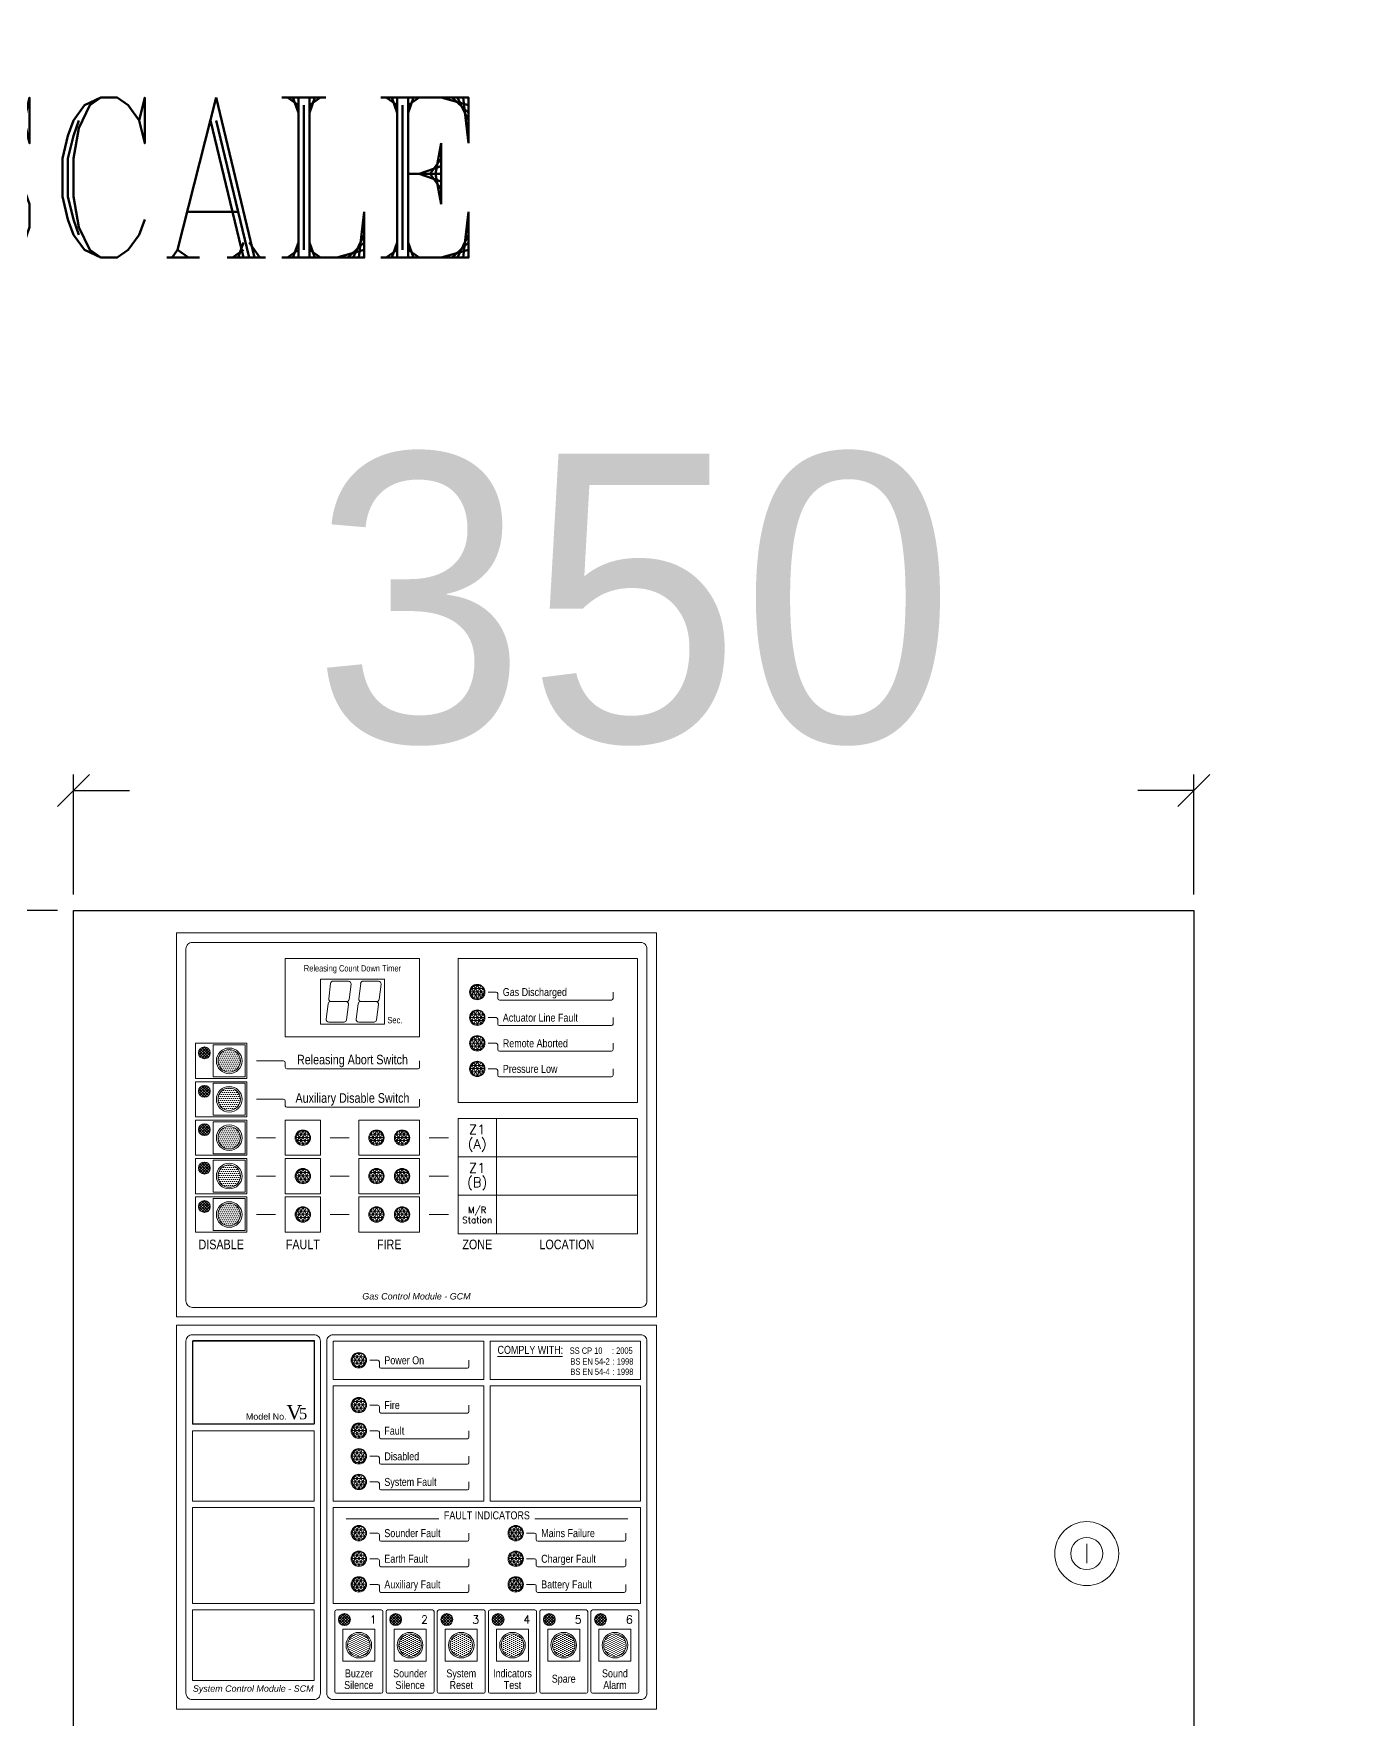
# Model space of a CAD drawing. Header units: millimetres. Extents: x -20146070 to 165023, y -3349561 to 35447.
# Drawn here: x -371387 to -370976, y -35840 to -35313 of the extents above; entities that cross this region are included whole.
import ezdxf
from ezdxf import colors
from ezdxf.entities.mleader import LeaderData, LeaderLine
from ezdxf.enums import TextEntityAlignment as Align
from ezdxf.math import Vec2, Vec3

# ---------------------------------------------------------------- set-up
doc = ezdxf.new("R2010")
doc.units = ezdxf.units.MM
doc.header["$LTSCALE"] = 50
doc.header["$PDMODE"] = 35
doc.linetypes.add('CONTINOUS', pattern=[0])
doc.layers.get('Defpoints').update_dxf_attribs({"color": 8, "lineweight": 9})
for name, color, linetype in [('EQUIP', 8, 'Continuous'), ('M_FIREALAM-_E-', 10, 'Continuous'), ('NW-DIMENSION', 7, 'Continuous')]:
    doc.layers.add(name, color=color, linetype=linetype)
doc.styles.add('RomanS', font='romans__.ttf', dxfattribs={"width": 0.75, "height": 40})
doc.styles.add('ROMANT', font='romant')
doc.styles.add('STYLE1', font='romans.shx', dxfattribs={"width": 0.8})
doc.styles.add('STYLE2', font='arial.ttf', dxfattribs={"width": 0.8})
doc.styles.add('STYLE2ITALIC', font='ariali.ttf', dxfattribs={"height": 3})
doc.styles.add('STYLE3', font='times.ttf')
doc.styles.add('style4', font='arial.ttf', dxfattribs={"width": 0.8, "height": 3})
doc.dimstyles.new('DI (MINI 100)', dxfattribs={"dimscale": 500, "dimtxt": 0.18, "dimasz": 0.02, "dimexe": 0.01, "dimexo": 0.01, "dimgap": 0.09, "dimtad": 0, "dimtih": 1, "dimtoh": 1, "dimdec": 0, "dimzin": 0, "dimdsep": 46, "dimtxsty": 'Standard', "dimblk": 'OBLIQUE', "dimcen": 0.09, "dimadec": 0, "dimazin": 0, "dimtfac": 1, "dimtdec": 0, "dimtofl": 0, "dimtmove": 2, "dimatfit": 3, "dimfxl": 1, "dimtolj": 1, "dimtzin": 0, "dimarcsym": 0})

# ---------------------------------------------------------------- blocks, each defined once
blk = doc.blocks.new('NOVEC PANEL')
at = {"lineweight": 5}
h = blk.add_hatch(dxfattribs=at)
h.set_pattern_fill('NET3', color=0, scale=8, style=0)
h.set_pattern_definition([(360, (101.1085, -33.3516), (7e-16, 1), []), (60, (101.1085, -33.3516), (-0.866025, 0.5), []), (120, (101.1085, -33.3516), (-0.866025, -0.5), [])])
edge = h.paths.add_edge_path()
edge.add_arc((126.14, -25.5), 2.4, 0, 360)
h = blk.add_hatch(dxfattribs=at)
h.set_pattern_fill('NET3', color=0, scale=8, style=0)
h.set_pattern_definition([(360, (101.1085, -41.3516), (7e-16, 1), []), (60, (101.1085, -41.3516), (-0.866025, 0.5), []), (120, (101.1085, -41.3516), (-0.866025, -0.5), [])])
edge = h.paths.add_edge_path()
edge.add_arc((126.14, -33.5), 2.4, 0, 360)
h = blk.add_hatch(dxfattribs=at)
h.set_pattern_fill('NET3', color=0, scale=8, style=0)
h.set_pattern_definition([(360, (101.1085, -49.3516), (7e-16, 1), []), (60, (101.1085, -49.3516), (-0.866025, 0.5), []), (120, (101.1085, -49.3516), (-0.866025, -0.5), [])])
edge = h.paths.add_edge_path()
edge.add_arc((126.14, -41.5), 2.4, 0, 360)
h = blk.add_hatch(dxfattribs=at)
h.set_pattern_fill('ANSI37', color=0, scale=5, style=0)
h.set_pattern_definition([(45, (-36.7706, -299.95297), (-0.4419417, 0.4419417), []), (135, (-36.7706, -299.95297), (-0.4419417, -0.4419417), [])])
edge = h.paths.add_edge_path()
edge.add_arc((40.89, -44.5), 1.85, 0, 360)
h = blk.add_hatch(dxfattribs=at)
h.set_pattern_fill('DOTS', color=0, scale=10, style=0)
h.set_pattern_definition([(360, (-36.7706, -302.45297), (0.3125, 0.625), [0, -0.625])])
edge = h.paths.add_edge_path()
edge.add_arc((48.64, -47), 3.5, 0, 360)
h = blk.add_hatch(dxfattribs=at)
h.set_pattern_fill('NET3', color=0, scale=8, style=0)
h.set_pattern_definition([(360, (101.1085, -57.3516), (7e-16, 1), []), (60, (101.1085, -57.3516), (-0.866025, 0.5), []), (120, (101.1085, -57.3516), (-0.866025, -0.5), [])])
edge = h.paths.add_edge_path()
edge.add_arc((126.14, -49.5), 2.4, 0, 360)
h = blk.add_hatch(dxfattribs=at)
h.set_pattern_fill('ANSI37', color=0, scale=5, style=0)
h.set_pattern_definition([(45, (-36.7706, -311.95297), (-0.4419417, 0.4419417), []), (135, (-36.7706, -311.95297), (-0.4419417, -0.4419417), [])])
edge = h.paths.add_edge_path()
edge.add_arc((40.89, -56.5), 1.85, 0, 360)
h = blk.add_hatch(dxfattribs=at)
h.set_pattern_fill('DOTS', color=0, scale=10, style=0)
h.set_pattern_definition([(360, (-36.7706, -314.45297), (0.3125, 0.625), [0, -0.625])])
edge = h.paths.add_edge_path()
edge.add_arc((48.64, -59), 3.5, 0, 360)
h = blk.add_hatch(dxfattribs=at)
h.set_pattern_fill('ANSI37', color=0, scale=5, style=0)
h.set_pattern_definition([(45, (-36.7706, -323.95297), (-0.4419417, 0.4419417), []), (135, (-36.7706, -323.95297), (-0.4419417, -0.4419417), [])])
edge = h.paths.add_edge_path()
edge.add_arc((40.89, -68.5), 1.85, 0, 360)
h = blk.add_hatch(dxfattribs=at)
h.set_pattern_fill('DOTS', color=0, scale=10, style=0)
h.set_pattern_definition([(360, (-36.7706, -326.45297), (0.3125, 0.625), [0, -0.625])])
edge = h.paths.add_edge_path()
edge.add_arc((48.64, -71), 3.5, 0, 360)
h = blk.add_hatch(dxfattribs=at)
h.set_pattern_fill('NET3', color=0, scale=8, style=0)
h.set_pattern_definition([(360, (46.6085, -78.8516), (7e-16, 1), []), (60, (46.6085, -78.8516), (-0.866025, 0.5), []), (120, (46.6085, -78.8516), (-0.866025, -0.5), [])])
edge = h.paths.add_edge_path()
edge.add_arc((71.64, -71), 2.4, 0, 360)
h = blk.add_hatch(dxfattribs=at)
h.set_pattern_fill('NET3', color=0, scale=8, style=0)
h.set_pattern_definition([(360, (69.6085, -78.8516), (7e-16, 1), []), (60, (69.6085, -78.8516), (-0.866025, 0.5), []), (120, (69.6085, -78.8516), (-0.866025, -0.5), [])])
edge = h.paths.add_edge_path()
edge.add_arc((94.64, -71), 2.4, 0, 360)
h = blk.add_hatch(dxfattribs=at)
h.set_pattern_fill('NET3', color=0, scale=8, style=0)
h.set_pattern_definition([(360, (77.6085, -78.8516), (7e-16, 1), []), (60, (77.6085, -78.8516), (-0.866025, 0.5), []), (120, (77.6085, -78.8516), (-0.866025, -0.5), [])])
edge = h.paths.add_edge_path()
edge.add_arc((102.64, -71), 2.4, 0, 360)
h = blk.add_hatch(dxfattribs=at)
h.set_pattern_fill('ANSI37', color=0, scale=5, style=0)
h.set_pattern_definition([(45, (-36.7706, -335.95297), (-0.4419417, 0.4419417), []), (135, (-36.7706, -335.95297), (-0.4419417, -0.4419417), [])])
edge = h.paths.add_edge_path()
edge.add_arc((40.89, -80.5), 1.85, 0, 360)
h = blk.add_hatch(dxfattribs=at)
h.set_pattern_fill('DOTS', color=0, scale=10, style=0)
h.set_pattern_definition([(360, (-36.7706, -338.45297), (0.3125, 0.625), [0, -0.625])])
edge = h.paths.add_edge_path()
edge.add_arc((48.64, -83), 3.5, 0, 360)
h = blk.add_hatch(dxfattribs=at)
h.set_pattern_fill('NET3', color=0, scale=8, style=0)
h.set_pattern_definition([(360, (46.6085, -90.8516), (7e-16, 1), []), (60, (46.6085, -90.8516), (-0.866025, 0.5), []), (120, (46.6085, -90.8516), (-0.866025, -0.5), [])])
edge = h.paths.add_edge_path()
edge.add_arc((71.64, -83), 2.4, 0, 360)
h = blk.add_hatch(dxfattribs=at)
h.set_pattern_fill('NET3', color=0, scale=8, style=0)
h.set_pattern_definition([(360, (69.6085, -90.8516), (7e-16, 1), []), (60, (69.6085, -90.8516), (-0.866025, 0.5), []), (120, (69.6085, -90.8516), (-0.866025, -0.5), [])])
edge = h.paths.add_edge_path()
edge.add_arc((94.64, -83), 2.4, 0, 360)
h = blk.add_hatch(dxfattribs=at)
h.set_pattern_fill('NET3', color=0, scale=8, style=0)
h.set_pattern_definition([(360, (77.6085, -90.8516), (7e-16, 1), []), (60, (77.6085, -90.8516), (-0.866025, 0.5), []), (120, (77.6085, -90.8516), (-0.866025, -0.5), [])])
edge = h.paths.add_edge_path()
edge.add_arc((102.64, -83), 2.4, 0, 360)
h = blk.add_hatch(dxfattribs=at)
h.set_pattern_fill('ANSI37', color=0, scale=5, style=0)
h.set_pattern_definition([(45, (-36.7706, -347.95297), (-0.4419417, 0.4419417), []), (135, (-36.7706, -347.95297), (-0.4419417, -0.4419417), [])])
edge = h.paths.add_edge_path()
edge.add_arc((40.89, -92.5), 1.85, 0, 360)
h = blk.add_hatch(dxfattribs=at)
h.set_pattern_fill('DOTS', color=0, scale=10, style=0)
h.set_pattern_definition([(360, (-36.7706, -350.45297), (0.3125, 0.625), [0, -0.625])])
edge = h.paths.add_edge_path()
edge.add_arc((48.64, -95), 3.5, 0, 360)
h = blk.add_hatch(dxfattribs=at)
h.set_pattern_fill('NET3', color=0, scale=8, style=0)
h.set_pattern_definition([(360, (46.6085, -102.8516), (7e-16, 1), []), (60, (46.6085, -102.8516), (-0.866025, 0.5), []), (120, (46.6085, -102.8516), (-0.866025, -0.5), [])])
edge = h.paths.add_edge_path()
edge.add_arc((71.64, -95), 2.4, 0, 360)
h = blk.add_hatch(dxfattribs=at)
h.set_pattern_fill('NET3', color=0, scale=8, style=0)
h.set_pattern_definition([(360, (69.6085, -102.8516), (7e-16, 1), []), (60, (69.6085, -102.8516), (-0.866025, 0.5), []), (120, (69.6085, -102.8516), (-0.866025, -0.5), [])])
edge = h.paths.add_edge_path()
edge.add_arc((94.64, -95), 2.4, 0, 360)
h = blk.add_hatch(dxfattribs=at)
h.set_pattern_fill('NET3', color=0, scale=8, style=0)
h.set_pattern_definition([(360, (77.6085, -102.8516), (7e-16, 1), []), (60, (77.6085, -102.8516), (-0.866025, 0.5), []), (120, (77.6085, -102.8516), (-0.866025, -0.5), [])])
edge = h.paths.add_edge_path()
edge.add_arc((102.64, -95), 2.4, 0, 360)
h = blk.add_hatch(dxfattribs=at)
h.set_pattern_fill('NET3', color=0, scale=8, style=0)
h.set_pattern_definition([(360, (64.1085, -148.3863), (2e-15, 1), []), (60, (64.1085, -148.3863), (-0.866025, 0.5), []), (120, (64.1085, -148.3863), (-0.866025, -0.5), [])])
edge = h.paths.add_edge_path()
edge.add_arc((89.14, -140.53), 2.4, 0, 360)
h = blk.add_hatch(dxfattribs=at)
h.set_pattern_fill('NET3', color=0, scale=8, style=0)
h.set_pattern_definition([(360, (64.1085, -162.3863), (2e-15, 1), []), (60, (64.1085, -162.3863), (-0.866025, 0.5), []), (120, (64.1085, -162.3863), (-0.866025, -0.5), [])])
edge = h.paths.add_edge_path()
edge.add_arc((89.14, -154.53), 2.4, 0, 360)
h = blk.add_hatch(dxfattribs=at)
h.set_pattern_fill('NET3', color=0, scale=8, style=0)
h.set_pattern_definition([(360, (64.1085, -170.3863), (2e-15, 1), []), (60, (64.1085, -170.3863), (-0.866025, 0.5), []), (120, (64.1085, -170.3863), (-0.866025, -0.5), [])])
edge = h.paths.add_edge_path()
edge.add_arc((89.14, -162.53), 2.4, 0, 360)
h = blk.add_hatch(dxfattribs=at)
h.set_pattern_fill('NET3', color=0, scale=8, style=0)
h.set_pattern_definition([(360, (64.1085, -178.3863), (2e-15, 1), []), (60, (64.1085, -178.3863), (-0.866025, 0.5), []), (120, (64.1085, -178.3863), (-0.866025, -0.5), [])])
edge = h.paths.add_edge_path()
edge.add_arc((89.14, -170.53), 2.4, 0, 360)
h = blk.add_hatch(dxfattribs=at)
h.set_pattern_fill('NET3', color=0, scale=8, style=0)
h.set_pattern_definition([(360, (64.1085, -186.3863), (2e-15, 1), []), (60, (64.1085, -186.3863), (-0.866025, 0.5), []), (120, (64.1085, -186.3863), (-0.866025, -0.5), [])])
edge = h.paths.add_edge_path()
edge.add_arc((89.14, -178.53), 2.4, 0, 360)
h = blk.add_hatch(dxfattribs=at)
h.set_pattern_fill('NET3', color=0, scale=8, style=0)
h.set_pattern_definition([(360, (64.1085, -202.3863), (2e-15, 1), []), (60, (64.1085, -202.3863), (-0.866025, 0.5), []), (120, (64.1085, -202.3863), (-0.866025, -0.5), [])])
edge = h.paths.add_edge_path()
edge.add_arc((89.14, -194.53), 2.4, 0, 360)
h = blk.add_hatch(dxfattribs=at)
h.set_pattern_fill('NET3', color=0, scale=8, style=0)
h.set_pattern_definition([(360, (113.1085, -202.3863), (2e-15, 1), []), (60, (113.1085, -202.3863), (-0.866025, 0.5), []), (120, (113.1085, -202.3863), (-0.866025, -0.5), [])])
edge = h.paths.add_edge_path()
edge.add_arc((138.14, -194.53), 2.4, 0, 360)
h = blk.add_hatch(dxfattribs=at)
h.set_pattern_fill('NET3', color=0, scale=8, style=0)
h.set_pattern_definition([(360, (64.1085, -210.3863), (2e-15, 1), []), (60, (64.1085, -210.3863), (-0.866025, 0.5), []), (120, (64.1085, -210.3863), (-0.866025, -0.5), [])])
edge = h.paths.add_edge_path()
edge.add_arc((89.14, -202.53), 2.4, 0, 360)
h = blk.add_hatch(dxfattribs=at)
h.set_pattern_fill('NET3', color=0, scale=8, style=0)
h.set_pattern_definition([(360, (113.1085, -210.3863), (2e-15, 1), []), (60, (113.1085, -210.3863), (-0.866025, 0.5), []), (120, (113.1085, -210.3863), (-0.866025, -0.5), [])])
edge = h.paths.add_edge_path()
edge.add_arc((138.14, -202.53), 2.4, 0, 360)
h = blk.add_hatch(dxfattribs=at)
h.set_pattern_fill('NET3', color=0, scale=8, style=0)
h.set_pattern_definition([(360, (64.1085, -218.3863), (2e-15, 1), []), (60, (64.1085, -218.3863), (-0.866025, 0.5), []), (120, (64.1085, -218.3863), (-0.866025, -0.5), [])])
edge = h.paths.add_edge_path()
edge.add_arc((89.14, -210.53), 2.4, 0, 360)
h = blk.add_hatch(dxfattribs=at)
h.set_pattern_fill('NET3', color=0, scale=8, style=0)
h.set_pattern_definition([(360, (113.1085, -218.3863), (2e-15, 1), []), (60, (113.1085, -218.3863), (-0.866025, 0.5), []), (120, (113.1085, -218.3863), (-0.866025, -0.5), [])])
edge = h.paths.add_edge_path()
edge.add_arc((138.14, -210.53), 2.4, 0, 360)
h = blk.add_hatch(dxfattribs=at)
h.set_pattern_fill('ANSI37', color=0, scale=5, style=0)
h.set_pattern_definition([(45, (6.9794, -476.9876), (-0.4419417, 0.4419417), []), (135, (6.9794, -476.9876), (-0.4419417, -0.4419417), [])])
edge = h.paths.add_edge_path()
edge.add_arc((84.64, -221.53), 1.85, 0, 360)
h = blk.add_hatch(dxfattribs=at)
h.set_pattern_fill('ANSI37', color=0, scale=5, style=0)
h.set_pattern_definition([(45, (22.9794, -476.9876), (-0.4419417, 0.4419417), []), (135, (22.9794, -476.9876), (-0.4419417, -0.4419417), [])])
edge = h.paths.add_edge_path()
edge.add_arc((100.64, -221.53), 1.85, 0, 360)
h = blk.add_hatch(dxfattribs=at)
h.set_pattern_fill('ANSI37', color=0, scale=5, style=0)
h.set_pattern_definition([(45, (38.9794, -476.9876), (-0.4419417, 0.4419417), []), (135, (38.9794, -476.9876), (-0.4419417, -0.4419417), [])])
edge = h.paths.add_edge_path()
edge.add_arc((116.64, -221.53), 1.85, 0, 360)
h = blk.add_hatch(dxfattribs=at)
h.set_pattern_fill('ANSI37', color=0, scale=5, style=0)
h.set_pattern_definition([(45, (54.9794, -476.9876), (-0.4419417, 0.4419417), []), (135, (54.9794, -476.9876), (-0.4419417, -0.4419417), [])])
edge = h.paths.add_edge_path()
edge.add_arc((132.64, -221.53), 1.85, 0, 360)
h = blk.add_hatch(dxfattribs=at)
h.set_pattern_fill('ANSI37', color=0, scale=5, style=0)
h.set_pattern_definition([(45, (70.9794, -476.9876), (-0.4419417, 0.4419417), []), (135, (70.9794, -476.9876), (-0.4419417, -0.4419417), [])])
edge = h.paths.add_edge_path()
edge.add_arc((148.64, -221.53), 1.85, 0, 360)
h = blk.add_hatch(dxfattribs=at)
h.set_pattern_fill('ANSI37', color=0, scale=5, style=0)
h.set_pattern_definition([(45, (86.9794, -476.9876), (-0.4419417, 0.4419417), []), (135, (86.9794, -476.9876), (-0.4419417, -0.4419417), [])])
edge = h.paths.add_edge_path()
edge.add_arc((164.64, -221.53), 1.85, 0, 360)
h = blk.add_hatch(dxfattribs=at)
h.set_pattern_fill('DOTS', color=0, scale=10, angle=90, style=0)
h.set_pattern_definition([(90, (344.5947, -314.94697), (-0.625, 0.3125), [0, -0.625])])
edge = h.paths.add_edge_path()
edge.add_arc((89.14, -229.53), 3.5, 0, 360)
h = blk.add_hatch(dxfattribs=at)
h.set_pattern_fill('DOTS', color=0, scale=10, angle=90, style=0)
h.set_pattern_definition([(90, (360.5947, -314.94697), (-0.625, 0.3125), [0, -0.625])])
edge = h.paths.add_edge_path()
edge.add_arc((105.14, -229.53), 3.5, 0, 360)
h = blk.add_hatch(dxfattribs=at)
h.set_pattern_fill('DOTS', color=0, scale=10, angle=90, style=0)
h.set_pattern_definition([(90, (376.5947, -314.94697), (-0.625, 0.3125), [0, -0.625])])
edge = h.paths.add_edge_path()
edge.add_arc((121.14, -229.53), 3.5, 0, 360)
h = blk.add_hatch(dxfattribs=at)
h.set_pattern_fill('DOTS', color=0, scale=10, angle=90, style=0)
h.set_pattern_definition([(90, (392.5947, -314.94697), (-0.625, 0.3125), [0, -0.625])])
edge = h.paths.add_edge_path()
edge.add_arc((137.14, -229.53), 3.5, 0, 360)
h = blk.add_hatch(dxfattribs=at)
h.set_pattern_fill('DOTS', color=0, scale=10, angle=90, style=0)
h.set_pattern_definition([(90, (408.5947, -314.94697), (-0.625, 0.3125), [0, -0.625])])
edge = h.paths.add_edge_path()
edge.add_arc((153.14, -229.53), 3.5, 0, 360)
h = blk.add_hatch(dxfattribs=at)
h.set_pattern_fill('DOTS', color=0, scale=10, angle=90, style=0)
h.set_pattern_definition([(90, (424.5947, -314.94697), (-0.625, 0.3125), [0, -0.625])])
edge = h.paths.add_edge_path()
edge.add_arc((169.14, -229.53), 3.5, 0, 360)
at = {"color": 0, "lineweight": 5}
for p, q in [((32.14, -7), (32.14, -127)), ((32.14, -7), (182.14, -7)), ((182.14, -127), (182.14, -7)), ((77.14, -21.5), (97.14, -21.5)), ((77.14, -21.5), (77.14, -35.5)), ((79.73, -27.6), (80.33, -22.8)), ((81.13, -22.1), (85.92, -22.1)), ((86.11, -27.8), (86.71, -23)), ((89.11, -27.6), (89.71, -22.8)), ((90.5, -22.1), (95.29, -22.1)), ((95.49, -27.8), (96.09, -23)), ((97.14, -21.5), (97.14, -35.5)), ((129.54, -25.5), (132.04, -25.5)), ((132.54, -26), (132.54, -27.5)), ((168.54, -25.5), (168.54, -27.5)), ((79.53, -29.2), (78.93, -34)), ((80.53, -28.5), (85.32, -28.5)), ((85.91, -29.4), (85.31, -34.2)), ((88.91, -29.2), (88.31, -34)), ((89.9, -28.5), (94.69, -28.5)), ((95.29, -29.4), (94.69, -34.2)), ((133.04, -28), (168.04, -28)), ((77.14, -35.5), (97.14, -35.5)), ((79.73, -34.9), (84.52, -34.9)), ((89.1, -34.9), (93.89, -34.9)), ((129.54, -33.5), (132.04, -33.5)), ((132.54, -34), (132.54, -35.5)), ((133.04, -36), (168.04, -36)), ((168.54, -33.5), (168.54, -35.5)), ((43.64, -42), (43.64, -52)), ((43.64, -42), (53.64, -42)), ((53.64, -42), (53.64, -52)), ((129.54, -41.5), (132.04, -41.5)), ((132.54, -42), (132.54, -43.5)), ((168.54, -41.5), (168.54, -43.5)), ((57.14, -47), (65.64, -47)), ((108.14, -47), (108.14, -49)), ((133.04, -44), (168.04, -44)), ((43.64, -52), (53.64, -52)), ((66.14, -47.5), (66.14, -49)), ((66.64, -49.5), (107.64, -49.5)), ((129.54, -49.5), (132.04, -49.5)), ((132.54, -50), (132.54, -51.5)), ((133.04, -52), (168.04, -52)), ((168.54, -49.5), (168.54, -51.5)), ((43.64, -54), (53.64, -54)), ((43.64, -54), (43.64, -64)), ((53.64, -54), (53.64, -64)), ((57.14, -59), (65.64, -59)), ((66.14, -59.5), (66.14, -61)), ((66.64, -61.5), (107.64, -61.5)), ((108.14, -59), (108.14, -61)), ((43.64, -64), (53.64, -64)), ((43.64, -66), (53.64, -66)), ((43.64, -66), (43.64, -76)), ((53.64, -66), (53.64, -76)), ((57.14, -71), (63.14, -71)), ((80.14, -71), (86.14, -71)), ((111.14, -71), (117.14, -71)), ((43.64, -76), (53.64, -76)), ((43.64, -78), (53.64, -78)), ((43.64, -78), (43.64, -88)), ((53.64, -78), (53.64, -88)), ((57.14, -83), (63.14, -83)), ((80.14, -83), (86.14, -83)), ((111.14, -83), (117.14, -83)), ((43.64, -88), (53.64, -88)), ((43.64, -90), (53.64, -90)), ((43.64, -90), (43.64, -100)), ((53.64, -90), (53.64, -100)), ((43.64, -100), (53.64, -100)), ((57.14, -95), (63.14, -95)), ((80.14, -95), (86.14, -95)), ((111.14, -95), (117.14, -95)), ((32.14, -127), (182.14, -127)), ((32.14, -129.53), (32.14, -249.53)), ((182.14, -129.53), (32.14, -129.53)), ((182.14, -249.53), (182.14, -129.53)), ((92.54, -140.53), (95.04, -140.53)), ((95.54, -141.03), (95.54, -142.53)), ((123.54, -140.53), (123.54, -142.53)), ((132.48, -139.3), (152.8, -139.3)), ((96.04, -143.03), (123.04, -143.03)), ((92.54, -154.53), (95.04, -154.53)), ((95.54, -155.03), (95.54, -156.53)), ((96.04, -157.03), (123.04, -157.03)), ((123.54, -154.53), (123.54, -156.53)), ((92.54, -162.53), (95.04, -162.53)), ((95.54, -163.03), (95.54, -164.53)), ((123.54, -162.53), (123.54, -164.53)), ((96.04, -165.03), (123.04, -165.03)), ((92.54, -170.53), (95.04, -170.53)), ((95.54, -171.03), (95.54, -172.53)), ((96.04, -173.03), (123.04, -173.03)), ((123.54, -170.53), (123.54, -172.53)), ((92.54, -178.53), (95.04, -178.53)), ((123.54, -178.53), (123.54, -180.53)), ((95.54, -179.03), (95.54, -180.53)), ((96.04, -181.03), (123.04, -181.03)), ((85.14, -190.05), (114.14, -190.05)), ((92.54, -194.53), (95.04, -194.53)), ((123.54, -194.53), (123.54, -196.53)), ((141.54, -194.53), (144.04, -194.53)), ((144.14, -190.05), (173.14, -190.05)), ((172.54, -194.53), (172.54, -196.53)), ((95.54, -195.03), (95.54, -196.53)), ((96.04, -197.03), (123.04, -197.03)), ((144.54, -195.03), (144.54, -196.53)), ((145.04, -197.03), (172.04, -197.03)), ((92.54, -202.53), (95.04, -202.53)), ((95.54, -203.03), (95.54, -204.53)), ((96.04, -205.03), (123.04, -205.03)), ((123.54, -202.53), (123.54, -204.53)), ((141.54, -202.53), (144.04, -202.53)), ((144.54, -203.03), (144.54, -204.53)), ((145.04, -205.03), (172.04, -205.03)), ((172.54, -202.53), (172.54, -204.53)), ((92.54, -210.53), (95.04, -210.53)), ((123.54, -210.53), (123.54, -212.53)), ((141.54, -210.53), (144.04, -210.53)), ((172.54, -210.53), (172.54, -212.53)), ((95.54, -211.03), (95.54, -212.53)), ((96.04, -213.03), (123.04, -213.03)), ((144.54, -211.03), (144.54, -212.53)), ((145.04, -213.03), (172.04, -213.03)), ((81.64, -219.03), (81.64, -244.03)), ((96.14, -218.53), (82.14, -218.53)), ((96.64, -244.03), (96.64, -219.03)), ((97.64, -219.03), (97.64, -244.03)), ((112.14, -218.53), (98.14, -218.53)), ((112.64, -244.03), (112.64, -219.03)), ((113.64, -219.03), (113.64, -244.03)), ((128.14, -218.53), (114.14, -218.53)), ((128.64, -244.03), (128.64, -219.03)), ((129.64, -219.03), (129.64, -244.03)), ((144.14, -218.53), (130.14, -218.53)), ((144.64, -244.03), (144.64, -219.03)), ((145.64, -219.03), (145.64, -244.03)), ((160.14, -218.53), (146.14, -218.53)), ((160.64, -244.03), (160.64, -219.03)), ((161.64, -219.03), (161.64, -244.03)), ((176.14, -218.53), (162.14, -218.53)), ((176.64, -244.03), (176.64, -219.03)), ((84.14, -234.53), (84.14, -224.53)), ((84.14, -224.53), (94.14, -224.53)), ((94.14, -234.53), (94.14, -224.53)), ((100.14, -234.53), (100.14, -224.53)), ((100.14, -224.53), (110.14, -224.53)), ((110.14, -234.53), (110.14, -224.53)), ((116.14, -234.53), (116.14, -224.53)), ((116.14, -224.53), (126.14, -224.53)), ((126.14, -234.53), (126.14, -224.53)), ((132.14, -234.53), (132.14, -224.53)), ((132.14, -224.53), (142.14, -224.53)), ((142.14, -234.53), (142.14, -224.53)), ((148.14, -234.53), (148.14, -224.53)), ((148.14, -224.53), (158.14, -224.53)), ((158.14, -234.53), (158.14, -224.53)), ((164.14, -234.53), (164.14, -224.53)), ((164.14, -224.53), (174.14, -224.53)), ((174.14, -234.53), (174.14, -224.53)), ((84.14, -234.53), (94.14, -234.53)), ((100.14, -234.53), (110.14, -234.53)), ((116.14, -234.53), (126.14, -234.53)), ((132.14, -234.53), (142.14, -234.53)), ((148.14, -234.53), (158.14, -234.53)), ((164.14, -234.53), (174.14, -234.53)), ((96.14, -244.53), (82.14, -244.53)), ((112.14, -244.53), (98.14, -244.53)), ((128.14, -244.53), (114.14, -244.53)), ((144.14, -244.53), (130.14, -244.53)), ((160.14, -244.53), (146.14, -244.53)), ((176.14, -244.53), (162.14, -244.53)), ((182.14, -249.53), (32.14, -249.53))]:
    blk.add_line(p, q, dxfattribs=at)
at = {"ltscale": 0.1}
blk.add_lwpolyline([(0, 0), (350, 0), (350, -450), (0, -450), (0, 0)], dxfattribs=at)
at = {"color": 0, "lineweight": 5}
for points in [[(37.14, -10, 0.414214), (35.14, -12, 0.414214)], [(177.14, -10, -0.414214), (179.14, -12, -0.414214)], [(37.14, -124, -0.414214), (35.14, -122, -0.414214)], [(177.14, -124, 0.414214), (179.14, -122, 0.414214)], [(37.14, -132.53, 0.414214), (35.14, -134.53, 0.414214)], [(75.14, -132.53, -0.414214), (77.14, -134.53, -0.414214)], [(81.14, -132.53, 0.414214), (79.14, -134.53, 0.414214)], [(177.14, -132.53, -0.414214), (179.14, -134.53, -0.414214)], [(37.14, -246.53, -0.414214), (35.14, -244.53, -0.414214)], [(75.14, -246.53, 0.414214), (77.14, -244.53, 0.414214)], [(81.14, -246.53, -0.414214), (79.14, -244.53, -0.414214)], [(177.14, -246.53, 0.414214), (179.14, -244.53, 0.414214)]]:
    blk.add_lwpolyline(points, format="xyb", dxfattribs=at)
for points in [[(37.14, -10), (177.14, -10)], [(35.14, -122), (35.14, -12)], [(66.14, -15), (108.14, -15), (108.14, -39.5), (66.14, -39.5), (66.14, -15), (108.14, -15)], [(120.14, -15), (176.14, -15), (176.14, -60), (120.14, -60), (120.14, -14.93), (176.14, -15)], [(179.14, -12), (179.14, -122)], [(38.14, -41.5), (54.14, -41.5), (54.14, -52.5), (38.14, -52.5), (38.14, -41.5), (54.14, -41.5)], [(38.14, -41.5), (54.14, -41.5), (54.14, -52.5), (38.14, -52.5), (38.14, -41.5)], [(38.14, -53.5), (54.14, -53.5), (54.14, -64.5), (38.14, -64.5), (38.14, -53.5)], [(38.14, -53.5), (54.14, -53.5), (54.14, -64.5), (38.14, -64.5), (38.14, -53.5), (54.14, -53.5)], [(38.14, -65.5), (54.14, -65.5), (54.14, -76.5), (38.14, -76.5), (38.14, -65.5)], [(38.14, -65.5), (54.14, -65.5), (54.14, -76.5), (38.14, -76.5), (38.14, -65.5), (54.14, -65.5)], [(66.14, -65.5), (77.14, -65.5), (77.14, -76.5), (66.14, -76.5), (66.14, -65.5), (77.14, -65.5)], [(66.14, -65.5), (77.14, -65.5), (77.14, -76.5), (66.14, -76.5), (66.14, -65.5)], [(89.14, -65.5), (108.14, -65.5), (108.14, -76.5), (89.14, -76.5), (89.14, -65.5), (108.14, -65.5)], [(89.14, -65.5), (108.14, -65.5), (108.14, -76.5), (89.14, -76.5), (89.14, -65.5)], [(120.14, -65), (176.14, -65)], [(120.14, -65), (176.14, -65), (176.14, -101), (120.14, -101), (120.14, -65), (176.14, -65)], [(132.14, -65), (132.14, -101)], [(38.14, -77.5), (54.14, -77.5), (54.14, -88.5), (38.14, -88.5), (38.14, -77.5)], [(38.14, -77.5), (54.14, -77.5), (54.14, -88.5), (38.14, -88.5), (38.14, -77.5), (54.14, -77.5)], [(66.14, -77.5), (77.14, -77.5), (77.14, -88.5), (66.14, -88.5), (66.14, -77.5), (77.14, -77.5)], [(66.14, -77.5), (77.14, -77.5), (77.14, -88.5), (66.14, -88.5), (66.14, -77.5)], [(89.14, -77.5), (108.14, -77.5), (108.14, -88.5), (89.14, -88.5), (89.14, -77.5), (108.14, -77.5)], [(89.14, -77.5), (108.14, -77.5), (108.14, -88.5), (89.14, -88.5), (89.14, -77.5)], [(120.14, -77), (176.14, -77)], [(38.14, -89.5), (54.14, -89.5), (54.14, -100.5), (38.14, -100.5), (38.14, -89.5)], [(38.14, -89.5), (54.14, -89.5), (54.14, -100.5), (38.14, -100.5), (38.14, -89.5), (54.14, -89.5)], [(66.14, -89.5), (77.14, -89.5), (77.14, -100.5), (66.14, -100.5), (66.14, -89.5), (77.14, -89.5)], [(66.14, -89.5), (77.14, -89.5), (77.14, -100.5), (66.14, -100.5), (66.14, -89.5)], [(89.14, -89.5), (108.14, -89.5), (108.14, -100.5), (89.14, -100.5), (89.14, -89.5), (108.14, -89.5)], [(89.14, -89.5), (108.14, -89.5), (108.14, -100.5), (89.14, -100.5), (89.14, -89.5)], [(120.14, -89), (176.14, -89)], [(177.14, -124), (37.14, -124)], [(35.14, -134.53), (35.14, -244.53)], [(75.14, -132.53), (37.14, -132.53)], [(37.14, -134.53), (75.14, -134.53), (75.14, -160.53), (37.14, -160.53), (37.14, -134.53), (75.14, -134.53)], [(37.24, -134.39), (75.24, -134.39), (75.24, -160.39), (37.24, -160.39), (37.24, -134.39), (75.24, -134.39)], [(77.14, -244.53), (77.14, -134.53)], [(79.14, -244.53), (79.14, -134.53)], [(81.14, -132.53), (177.14, -132.53)], [(81.14, -134.53), (128.14, -134.53), (128.14, -146.53), (81.14, -146.53), (81.14, -134.53), (128.14, -134.53)], [(130.14, -146.53), (177.14, -146.53), (177.14, -134.53), (130.14, -134.53), (130.14, -146.53), (177.14, -146.53)], [(179.14, -134.53), (179.14, -244.53)], [(81.14, -148.53), (128.14, -148.53), (128.14, -184.53), (81.14, -184.53), (81.14, -148.53), (128.14, -148.53)], [(130.14, -148.53), (177.14, -148.53), (177.14, -184.53), (130.14, -184.53), (130.14, -148.53), (177.14, -148.53)], [(37.14, -162.53), (75.14, -162.53), (75.14, -184.53), (37.14, -184.53), (37.14, -162.53), (75.14, -162.53)], [(37.14, -186.53), (75.14, -186.53), (75.14, -216.53), (37.14, -216.53), (37.14, -186.53), (75.14, -186.53)], [(81.14, -186.53), (177.14, -186.53), (177.14, -216.53), (81.14, -216.53), (81.14, -186.53), (177.14, -186.53)], [(37.14, -218.53), (75.14, -218.53), (75.14, -240.53), (37.14, -240.53), (37.14, -218.53), (75.14, -218.53)], [(37.14, -246.53), (75.14, -246.53)], [(177.14, -246.53), (81.14, -246.53)]]:
    blk.add_lwpolyline(points, dxfattribs=at)
at = {"lineweight": 5}
blk.add_lwpolyline([(316.53, -197.92), (316.53, -203.92)], dxfattribs=at)
at = {"color": 0, "lineweight": 5}
for centre, radius in [((126.14, -25.5), 2.4), ((126.14, -33.5), 2.4), ((126.14, -41.5), 2.4), ((40.89, -44.5), 1.85), ((48.64, -47), 4), ((48.64, -47), 3.5), ((126.14, -49.5), 2.4), ((40.89, -56.5), 1.85), ((48.64, -59), 4), ((48.64, -59), 3.5), ((40.89, -68.5), 1.85), ((48.64, -71), 4), ((48.64, -71), 3.5), ((71.64, -71), 2.4), ((94.64, -71), 2.4), ((102.64, -71), 2.4), ((40.89, -80.5), 1.85), ((48.64, -83), 4), ((48.64, -83), 3.5), ((71.64, -83), 2.4), ((94.64, -83), 2.4), ((102.64, -83), 2.4), ((40.89, -92.5), 1.85), ((48.64, -95), 4), ((48.64, -95), 3.5), ((71.64, -95), 2.4), ((94.64, -95), 2.4), ((102.64, -95), 2.4), ((89.14, -140.53), 2.4), ((89.14, -154.53), 2.4), ((89.14, -162.53), 2.4), ((89.14, -170.53), 2.4), ((89.14, -178.53), 2.4), ((89.14, -194.53), 2.4), ((138.14, -194.53), 2.4), ((89.14, -202.53), 2.4), ((138.14, -202.53), 2.4), ((89.14, -210.53), 2.4), ((138.14, -210.53), 2.4), ((84.64, -221.53), 1.85), ((100.64, -221.53), 1.85), ((116.64, -221.53), 1.85), ((132.64, -221.53), 1.85), ((148.64, -221.53), 1.85), ((164.64, -221.53), 1.85), ((89.14, -229.53), 4), ((89.14, -229.53), 3.5), ((105.14, -229.53), 4), ((105.14, -229.53), 3.5), ((121.14, -229.53), 4), ((121.14, -229.53), 3.5), ((137.14, -229.53), 4), ((137.14, -229.53), 3.5), ((153.14, -229.53), 4), ((153.14, -229.53), 3.5), ((169.14, -229.53), 4), ((169.14, -229.53), 3.5)]:
    blk.add_circle(centre, radius, dxfattribs=at)
at = {"lineweight": 5}
for radius in [10, 5]:
    blk.add_circle((316.53, -200.92), radius, dxfattribs=at)
at = {"color": 0, "lineweight": 5}
for centre, radius, start, end in [((81.13, -22.9), 0.8, 90, 172.875), ((85.92, -22.9), 0.8, 352.875, 90), ((90.5, -22.9), 0.8, 90, 172.875), ((95.29, -22.9), 0.8, 352.875, 90), ((132.04, -26), 0.5, 0, 90), ((80.33, -29.3), 0.8, 90, 172.875), ((80.53, -27.7), 0.8, 172.875, 270), ((85.12, -29.3), 0.8, 352.875, 90), ((85.32, -27.7), 0.8, 270, 352.875), ((89.7, -29.3), 0.8, 90, 172.875), ((89.9, -27.7), 0.8, 172.875, 270), ((94.49, -29.3), 0.8, 352.875, 90), ((94.69, -27.7), 0.8, 270, 352.875), ((133.04, -27.5), 0.5, 180, 270), ((168.04, -27.5), 0.5, 270, 0), ((79.73, -34.1), 0.8, 172.875, 270), ((84.52, -34.1), 0.8, 270, 352.875), ((89.1, -34.1), 0.8, 172.875, 270), ((93.89, -34.1), 0.8, 270, 352.875), ((132.04, -34), 0.5, 0, 90), ((133.04, -35.5), 0.5, 180, 270), ((168.04, -35.5), 0.5, 270, 0), ((132.04, -42), 0.5, 0, 90), ((65.64, -47.5), 0.5, 0, 90), ((133.04, -43.5), 0.5, 180, 270), ((168.04, -43.5), 0.5, 270, 0), ((66.64, -49), 0.5, 180, 270), ((107.64, -49), 0.5, 270, 0), ((132.04, -50), 0.5, 0, 90), ((133.04, -51.5), 0.5, 180, 270), ((168.04, -51.5), 0.5, 270, 0), ((65.64, -59.5), 0.5, 0, 90), ((66.64, -61), 0.5, 180, 270), ((107.64, -61), 0.5, 270, 0), ((95.04, -141.03), 0.5, 0, 90), ((96.04, -142.53), 0.5, 180, 270), ((123.04, -142.53), 0.5, 270, 0), ((95.04, -155.03), 0.5, 0, 90), ((96.04, -156.53), 0.5, 180, 270), ((123.04, -156.53), 0.5, 270, 0), ((95.04, -163.03), 0.5, 0, 90), ((96.04, -164.53), 0.5, 180, 270), ((123.04, -164.53), 0.5, 270, 0), ((95.04, -171.03), 0.5, 0, 90), ((96.04, -172.53), 0.5, 180, 270), ((123.04, -172.53), 0.5, 270, 0), ((95.04, -179.03), 0.5, 0, 90), ((96.04, -180.53), 0.5, 180, 270), ((123.04, -180.53), 0.5, 270, 0), ((95.04, -195.03), 0.5, 0, 90), ((144.04, -195.03), 0.5, 0, 90), ((96.04, -196.53), 0.5, 180, 270), ((123.04, -196.53), 0.5, 270, 0), ((145.04, -196.53), 0.5, 180, 270), ((172.04, -196.53), 0.5, 270, 0), ((95.04, -203.03), 0.5, 0, 90), ((96.04, -204.53), 0.5, 180, 270), ((123.04, -204.53), 0.5, 270, 0), ((144.04, -203.03), 0.5, 0, 90), ((145.04, -204.53), 0.5, 180, 270), ((172.04, -204.53), 0.5, 270, 0), ((95.04, -211.03), 0.5, 0, 90), ((144.04, -211.03), 0.5, 0, 90), ((96.04, -212.53), 0.5, 180, 270), ((123.04, -212.53), 0.5, 270, 0), ((145.04, -212.53), 0.5, 180, 270), ((172.04, -212.53), 0.5, 270, 0), ((82.14, -219.03), 0.5, 90, 180), ((96.14, -219.03), 0.5, 0, 90), ((98.14, -219.03), 0.5, 90, 180), ((112.14, -219.03), 0.5, 0, 90), ((114.14, -219.03), 0.5, 90, 180), ((128.14, -219.03), 0.5, 0, 90), ((130.14, -219.03), 0.5, 90, 180), ((144.14, -219.03), 0.5, 0, 90), ((146.14, -219.03), 0.5, 90, 180), ((160.14, -219.03), 0.5, 0, 90), ((162.14, -219.03), 0.5, 90, 180), ((176.14, -219.03), 0.5, 0, 90), ((82.14, -244.03), 0.5, 180, 270), ((96.14, -244.03), 0.5, 270, 0), ((98.14, -244.03), 0.5, 180, 270), ((112.14, -244.03), 0.5, 270, 0), ((114.14, -244.03), 0.5, 180, 270), ((128.14, -244.03), 0.5, 270, 0), ((130.14, -244.03), 0.5, 180, 270), ((144.14, -244.03), 0.5, 270, 0), ((146.14, -244.03), 0.5, 180, 270), ((160.14, -244.03), 0.5, 270, 0), ((162.14, -244.03), 0.5, 180, 270), ((176.14, -244.03), 0.5, 270, 0)]:
    blk.add_arc(centre, radius, start, end, dxfattribs=at)
at = {"color": 0, "lineweight": 5, "style": 'STYLE2', "width": 0.8}
for s, height, p in [('Releasing Count Down Timer', 2, (87.14, -19.68)), ('Releasing Abort Switch', 3, (87.14, -48.99)), ('Auxiliary Disable Switch', 3, (87.14, -60.99)), ('DISABLE', 3, (46.14, -106.74)), ('FAULT', 3, (71.64, -106.74)), ('FIRE', 3, (98.64, -106.74)), ('ZONE', 3, (126.14, -106.74)), ('LOCATION', 3, (154.14, -106.74)), ('FAULT INDICATORS', 2.5, (129.14, -190.96)), ('Silence', 2.5, (89.14, -243.98)), ('Buzzer', 2.5, (89.14, -240.33)), ('Sounder', 2.5, (105.14, -240.33)), ('Silence', 2.5, (105.14, -243.98)), ('System', 2.5, (121.14, -240.33)), ('Reset', 2.5, (121.14, -243.98)), ('Indicators', 2.5, (137.14, -240.33)), ('Test', 2.5, (137.14, -243.98)), ('Spare', 2.5, (153.14, -242)), ('Sound', 2.5, (169.14, -240.33)), ('Alarm', 2.5, (169.14, -243.98))]:
    blk.add_text(s, height=height, dxfattribs=at).set_placement(p, align=Align.BOTTOM_CENTER)
for s, p in [('Gas Discharged', (134.11, -25.5)), ('Actuator Line Fault', (134.11, -33.5)), ('Remote Aborted', (134.11, -41.5)), ('Pressure Low', (134.11, -49.5)), ('Power On', (97.11, -140.53)), ('Fire', (97.11, -154.53)), ('Fault', (97.11, -162.53)), ('Disabled', (97.11, -170.53)), ('System Fault', (97.11, -178.53)), ('Sounder Fault', (97.11, -194.53)), ('Mains Failure', (146.11, -194.53)), ('Earth Fault', (97.11, -202.53)), ('Charger Fault', (146.11, -202.53)), ('Auxiliary Fault', (97.11, -210.53)), ('Battery Fault', (146.11, -210.53))]:
    blk.add_text(s, height=2.5, dxfattribs=at).set_placement(p, align=Align.MIDDLE_LEFT)
for s, height, p in [('Sec.', 2, (98.07, -35.28)), ('COMPLY WITH:', 2.5, (132.47, -138.52)), ('SS CP 10', 2, (155.03, -138.52)), (': 2005', 2, (168.22, -138.52)), ('BS EN 54-2', 2, (155.24, -141.89)), (': 1998', 2, (168.43, -141.89)), ('BS EN 54-4', 2, (155.24, -145.11)), (': 1998', 2, (168.43, -145.11))]:
    blk.add_text(s, height=height, dxfattribs=at).set_placement(p)
at = {"color": 0, "lineweight": 5, "style": 'STYLE1'}
for s, height, p in [('Z1', 3, (126.11, -68.44)), ('(A)', 3, (126.11, -72.93)), ('Z1', 3, (126.11, -80.44)), ('(B)', 3, (126.11, -84.93)), ('M/R', 2, (126.11, -93.61)), ('Station', 2, (126.11, -96.72)), ('1', 2.5, (93.64, -221.53)), ('2', 2.5, (109.64, -221.53)), ('3', 2.5, (125.64, -221.53)), ('4', 2.5, (141.64, -221.53)), ('5', 2.5, (157.64, -221.53)), ('6', 2.5, (173.64, -221.53))]:
    blk.add_text(s, height=height, dxfattribs=at).set_placement(p, align=Align.MIDDLE_CENTER)
at = {"color": 0, "lineweight": 5, "style": 'STYLE2ITALIC'}
for s, p in [('Gas Control Module - GCM', (107.14, -122.14)), ('System Control Module - SCM', (56.14, -244.68))]:
    blk.add_text(s, height=2, dxfattribs=at).set_placement(p, align=Align.BOTTOM_CENTER)
at = {"color": 0, "lineweight": 5}
for s, height, style, p in [('Model No.', 2, 'style4', (53.84, -159.1)), ('V', 4.5, 'STYLE3', (66.5, -159.03)), ('5', 3.5, 'STYLE3', (70.39, -158.96))]:
    blk.add_text(s, height=height, dxfattribs=dict(at, style=style)).set_placement(p)
blk = doc.blocks.new('_Oblique')
at = {"color": 0, "linetype": 'ByBlock', "lineweight": -2}
blk.add_line((-0.5, -0.5), (0.5, 0.5), dxfattribs=at)
blk = doc.blocks.new('*D74')
at = {"layer": 'Defpoints', "color": 0, "ltscale": 100, "transparency": 16777216}
for p in [(-371024.9, -35549.48), (-371374.9, -35586.93), (-371024.9, -35586.93)]:
    blk.add_point(p, dxfattribs=at)
at = {"layer": 'NW-DIMENSION', "color": 0, "lineweight": -2, "ltscale": 100, "transparency": 16777216}
for p, q in [((-371374.9, -35581.93), (-371374.9, -35544.48)), ((-371024.9, -35581.93), (-371024.9, -35544.48)), ((-371374.9, -35549.48), (-371357.4, -35549.48)), ((-371024.9, -35549.48), (-371042.4, -35549.48))]:
    blk.add_line(p, q, dxfattribs=at)
at = {"layer": 'NW-DIMENSION', "color": 0, "lineweight": -2, "ltscale": 100, "transparency": 16777216, "xscale": 10, "yscale": 10, "zscale": 10, "rotation": 180}
blk.add_blockref('_Oblique', (-371374.9, -35549.48), dxfattribs=at)
at = {"layer": 'NW-DIMENSION', "color": 0, "lineweight": -2, "ltscale": 100, "transparency": 16777216, "xscale": 10, "yscale": 10, "zscale": 10}
blk.add_blockref('_Oblique', (-371024.9, -35549.48), dxfattribs=at)
at = {"layer": 'NW-DIMENSION', "color": 0, "ltscale": 100, "transparency": 16777216, "insert": (-371199.9, -35489.88), "char_height": 90, "attachment_point": 5}
blk.add_mtext('\\A1;350', dxfattribs=at)
blk = doc.blocks.new('*D75')
at = {"layer": 'Defpoints', "color": 0, "ltscale": 100, "transparency": 16777216}
for p in [(-371374.9, -35586.93), (-371517.68, -36036.93), (-371374.9, -36036.93)]:
    blk.add_point(p, dxfattribs=at)
at = {"layer": 'NW-DIMENSION', "color": 0, "lineweight": -2, "ltscale": 100, "transparency": 16777216}
for p, q in [((-371379.9, -35586.93), (-371522.68, -35586.93)), ((-371517.68, -35586.93), (-371517.68, -35721.93)), ((-371517.68, -36036.93), (-371517.68, -35901.93)), ((-371379.9, -36036.93), (-371522.68, -36036.93))]:
    blk.add_line(p, q, dxfattribs=at)
at = {"layer": 'NW-DIMENSION', "color": 0, "lineweight": -2, "ltscale": 100, "transparency": 16777216, "xscale": 10, "yscale": 10, "zscale": 10}
for p, rotation in [((-371517.68, -35586.93), 90), ((-371517.68, -36036.93), 270)]:
    blk.add_blockref('_Oblique', p, dxfattribs=dict(at, rotation=rotation))
at = {"layer": 'NW-DIMENSION', "color": 0, "ltscale": 100, "transparency": 16777216, "insert": (-371517.68, -35811.93), "char_height": 90, "attachment_point": 5}
blk.add_mtext('\\A1;450', dxfattribs=at)
blk = doc.blocks.new('SMOKE_FC')
at = {"color": 7, "linetype": 'CONTINOUS'}
ml = blk.add_multileader_mtext('Standard', dxfattribs=at)
ml.set_content('{\\fArial|b0|i0|c0|p34;S}', color=7, style='RomanS')
ml.set_leader_properties(color=10)
ml.build(insert=Vec2(0, 0))
ml.multileader.update_dxf_attribs({"dogleg_length": 3.34, "arrow_head_size": 138.21, "scale": 50})
ctx = ml.context
ctx.base_point, ctx.scale, ctx.char_height, ctx.arrow_head_size, ctx.landing_gap_size, ctx.plane_origin = Vec3(10040043.16, 1663039.73), 50, 207.3094, 138.21, 138.21, Vec3(10036641.44, 1659230.95)
notes = []
notes.append((ctx, [(0, (0, 0, 0), (0, 0), (1, 0), 1, [])]))
ctx.mtext.insert, ctx.mtext.flow_direction = Vec3(10040181.36, 1663145.15), 5
for ctx, leaders in notes:
    for number, flags, end, landing, length, lines in leaders:
        leader = LeaderData()
        leader.index, (leader.has_last_leader_line, leader.has_dogleg_vector, leader.attachment_direction) = number, flags
        leader.last_leader_point, leader.dogleg_vector, leader.dogleg_length = Vec3(end), Vec3(landing), length
        for number, points, colour, breaks in lines:
            line = LeaderLine()
            line.index, line.vertices, line.color, line.breaks = number, Vec3.list(points), colors.encode_raw_color(colour), breaks
            leader.lines.append(line)
        ctx.leaders.append(leader)
blk = doc.blocks.new('SMOKE')
at = {"color": 7, "linetype": 'CONTINOUS'}
ml = blk.add_multileader_mtext('Standard', dxfattribs=at)
ml.set_content('{\\fArial|b0|i0|c0|p34;S}', color=7, style='RomanS')
ml.set_leader_properties(color=10)
ml.build(insert=Vec2(0, 0))
ml.multileader.update_dxf_attribs({"dogleg_length": 3.34, "arrow_head_size": 171.11, "scale": 50})
ctx = ml.context
ctx.base_point, ctx.scale, ctx.char_height, ctx.arrow_head_size, ctx.landing_gap_size, ctx.plane_origin = Vec3(10040458.85, 1663039.05), 50, 256.6687, 171.11, 171.11, Vec3(10036247.2, 1658323.42)
notes = []
notes.append((ctx, [(0, (0, 0, 0), (0, 0), (1, 0), 1, [])]))
ctx.mtext.insert, ctx.mtext.flow_direction = Vec3(10040629.96, 1663169.57), 5
for ctx, leaders in notes:
    for number, flags, end, landing, length, lines in leaders:
        leader = LeaderData()
        leader.index, (leader.has_last_leader_line, leader.has_dogleg_vector, leader.attachment_direction) = number, flags
        leader.last_leader_point, leader.dogleg_vector, leader.dogleg_length = Vec3(end), Vec3(landing), length
        for number, points, colour, breaks in lines:
            line = LeaderLine()
            line.index, line.vertices, line.color, line.breaks = number, Vec3.list(points), colors.encode_raw_color(colour), breaks
            leader.lines.append(line)
        ctx.leaders.append(leader)

msp = doc.modelspace()

# ---------------------------------------------------------------- block references
at = {"layer": 'M_FIREALAM-_E-'}
for name, p, xscale, yscale, zscale in [('SMOKE', (-13215027.01, -2136319.15), 1.28, 1.28, 1.28), ('SMOKE', (-12842896.26, -2136319.15), 1.28, 1.28, 1.28), ('SMOKE', (-13209527.32, -2137019.4), 1.28, 1.28, 1.28), ('SMOKE', (-12837356.49, -2137100.4), 1.28, 1.28, 1.28), ('SMOKE', (-13215027.01, -2138819.15), 1.28, 1.28, 1.28), ('SMOKE', (-12842882.17, -2139119.15), 1.28, 1.28, 1.28), ('SMOKE', (-12837356.49, -2141062.9), 1.28, 1.28, 1.28), ('SMOKE', (-13209538.6, -2141143.9), 1.28, 1.28, 1.28), ('SMOKE', (-13216376.87, -2141531.65), 1.28, 1.28, 1.28), ('SMOKE', (-13213677.07, -2141531.65), 1.28, 1.28, 1.28), ('SMOKE', (-12844197.58, -2141531.65), 1.28, 1.28, 1.28), ('SMOKE', (-12841946.36, -2141531.65), 1.28, 1.28, 1.28), ('SMOKE', (-10646155.78, -1718610.07), 1.024, 1.024, 1.024), ('SMOKE', (-10273997.75, -1718610.07), 1.024, 1.024, 1.024), ('SMOKE', (-10644656.35, -1718640.43), 1.024, 1.024, 1.024), ('SMOKE', (-10272498.32, -1718640.43), 1.024, 1.024, 1.024), ('SMOKE', (-13016264.67, -2148128.08), 1.28, 1.28, 1.28), ('SMOKE', (-20146070.18, -3348204.73), 2, 2, 2), ('SMOKE_FC', (-20145143.2, -3349560.7), 2, 2, 2)]:
    msp.add_blockref(name, p, dxfattribs=dict(at, xscale=xscale, yscale=yscale, zscale=zscale))
at = {"layer": 'M_FIREALAM-_E-', "color": 0}
msp.add_blockref('NOVEC PANEL', (-371374.9, -35586.93), dxfattribs=at)

# ---------------------------------------------------------------- texts
at = {"layer": 'EQUIP', "color": 7, "style": 'ROMANT', "width": 0.8}
msp.add_text('NOT TO SCALE', height=50, dxfattribs=at).set_placement((-371657.79, -35383.01))

# ---------------------------------------------------------------- dimensions: what is measured, and where the dimension line sits
at = {"layer": 'NW-DIMENSION', "ltscale": 100}
dim = msp.add_linear_dim(base=(-371024.9, -35549.48), p1=(-371374.9, -35586.93), p2=(-371024.9, -35586.93), dimstyle='DI (MINI 100)', dxfattribs=at)
dim.commit()
dim.dimension.update_dxf_attribs({"geometry": '*D74', "text_midpoint": (-371199.9, -35489.88), "dimtype": 160})
dim = msp.add_linear_dim(base=(-371517.68, -36036.93), p1=(-371374.9, -35586.93), p2=(-371374.9, -36036.93), angle=90, dimstyle='DI (MINI 100)', dxfattribs=at)
dim.commit()
dim.dimension.update_dxf_attribs({"geometry": '*D75', "text_midpoint": (-371517.68, -35811.93)})

doc.saveas('drawing.dxf')
